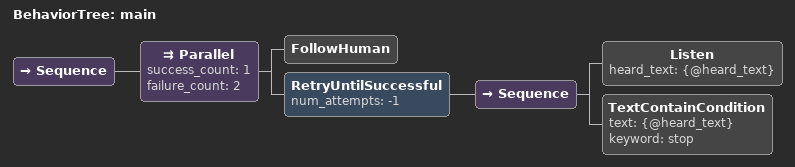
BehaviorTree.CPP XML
<?xml version="1.0" encoding="UTF-8"?>
<root BTCPP_format="4">
    <BehaviorTree ID="main">
        <Sequence>
         <Parallel success_count="1" failure_count="2">
          <FollowHuman/>
          <RetryUntilSuccessful num_attempts="-1">
            <Sequence>
              <Listen heard_text="{@heard_text}"/>
              <TextContainCondition text="{@heard_text}" keyword="stop"/>
            </Sequence>
          </RetryUntilSuccessful>
         </Parallel>

        </Sequence>
    </BehaviorTree>
</root>
